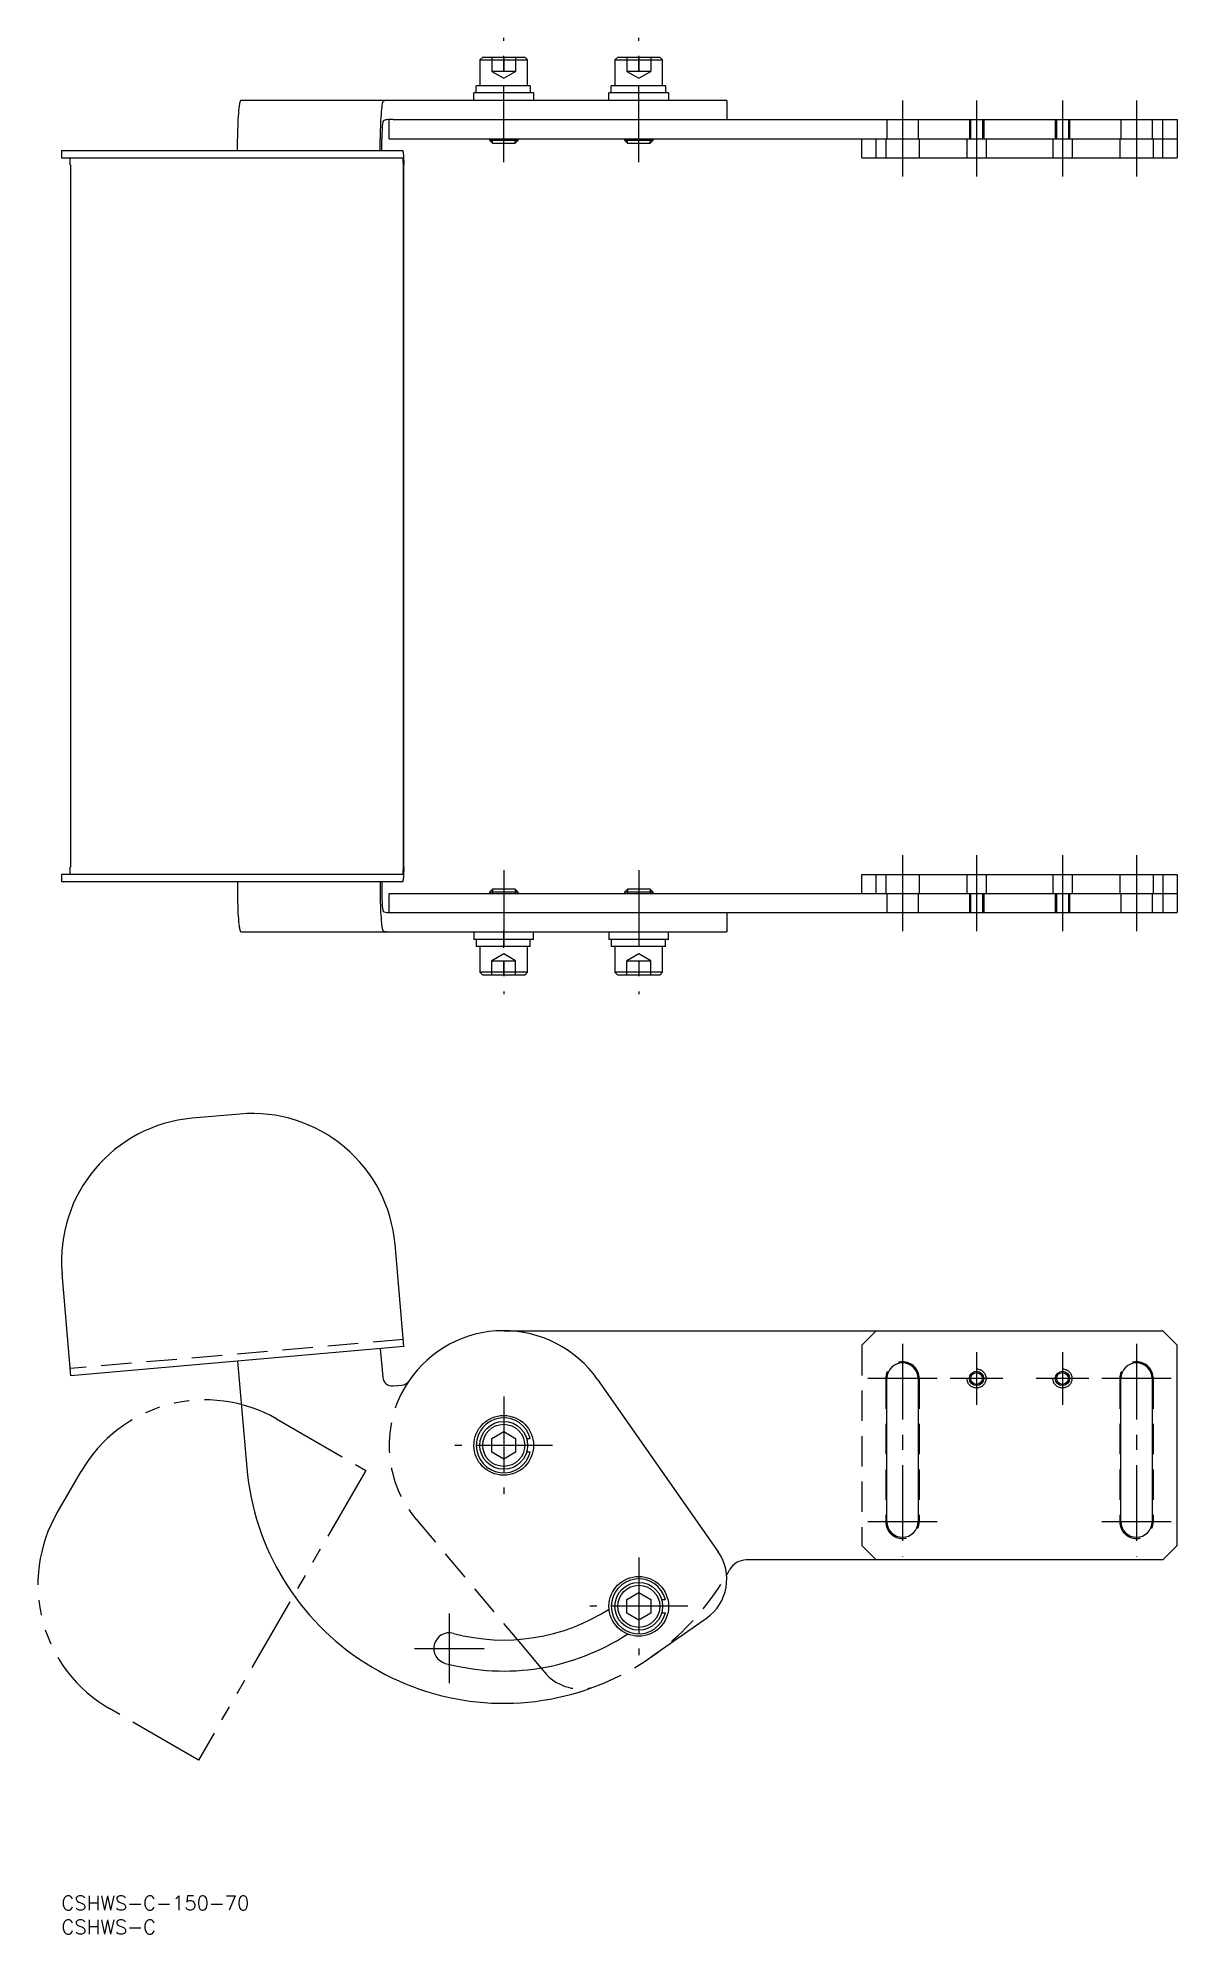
# Model space of a CAD drawing. Extents: x -5 to 234, y -8 to 389.
import ezdxf

# ---------------------------------------------------------------- set-up
doc = ezdxf.new("R2010")
doc.units = 0
doc.header["$LTSCALE"] = 0.5
for name, pattern in [('CENTER', [50.8, 31.75, -6.35, 6.35, -6.35]), ('DASHED', [19.05, 12.7, -6.35]), ('PHANTOM', [63.5, 31.75, -6.35, 6.35, -6.35, 6.35, -6.35])]:
    doc.linetypes.add(name, pattern=pattern)
doc.layers.get('0').update_dxf_attribs({"linetype": 'CONTINUOUS'})
doc.layers.add('CENTER', color=1, linetype='CENTER')
doc.styles.get("Standard").update_dxf_attribs({"font": 'txt.shx', "height": 6, "bigfont": 'bigfont.shx'})

# ---------------------------------------------------------------- blocks, each defined once
blk = doc.blocks.new('*U59')
at = {"color": 7, "linetype": 'CONTINUOUS'}
blk.add_text('CSHWS-C-150-70', height=3, dxfattribs=at).set_placement((0, -3))
blk = doc.blocks.new('*U60')
at = {"color": 7, "linetype": 'CONTINUOUS'}
blk.add_text('CSHWS-C', height=3, dxfattribs=at).set_placement((0, -8))

msp = doc.modelspace()

# ---------------------------------------------------------------- linework, layer by layer
at = {"color": 7, "linetype": 'CONTINUOUS'}
for p, q in [((88.2, 384.93), (87.6, 384.33)), ((87.6, 384.33), (87.6, 378.93)), ((87.6, 384.33), (97.6, 384.33)), ((88.2, 384.93), (97, 384.93)), ((97.6, 384.33), (97, 384.93)), ((97.6, 378.93), (97.6, 384.33)), ((116.48, 384.93), (115.88, 384.33)), ((115.88, 384.33), (115.88, 378.93)), ((115.88, 384.33), (125.88, 384.33)), ((116.48, 384.93), (125.28, 384.93)), ((125.88, 384.33), (125.28, 384.93)), ((125.88, 378.93), (125.88, 384.33)), ((86.35, 375.83), (86.35, 377.43)), ((98.85, 377.43), (86.35, 377.43)), ((86.85, 377.43), (86.85, 378.93)), ((98.17, 378.93), (86.85, 378.93)), ((98.17, 378.93), (98.17, 377.43)), ((98.85, 377.43), (98.85, 375.83)), ((114.63, 375.83), (114.63, 377.43)), ((127.13, 377.43), (114.63, 377.43)), ((115.13, 377.43), (115.13, 378.93)), ((126.45, 378.93), (115.13, 378.93)), ((126.45, 378.93), (126.45, 377.43)), ((127.13, 377.43), (127.13, 375.83)), ((139.31, 375.83), (37.55, 375.83)), ((139.31, 375.83), (139.31, 371.83)), ((68.6, 367.83), (68.6, 371.83)), ((69.43, 371.83), (233.6, 371.83)), ((230.6, 363.83), (230.6, 371.83)), ((233.6, 371.83), (233.6, 363.83)), ((0, 365.33), (71.46, 365.33)), ((0, 365.33), (0, 363.83)), ((36.85, 365.33), (36.85, 367.83)), ((66.74, 365.33), (66.74, 367.83)), ((67.09, 365.33), (67.09, 367.83)), ((68.6, 367.83), (233.6, 367.83)), ((89.6, 367.83), (89.6, 367.54)), ((89.6, 367.54), (90.22, 366.93)), ((89.6, 367.54), (95.6, 367.54)), ((90.22, 366.93), (94.99, 366.93)), ((94.99, 366.93), (95.6, 367.54)), ((95.6, 367.54), (95.6, 367.83)), ((117.88, 367.83), (117.88, 367.54)), ((117.88, 367.54), (118.5, 366.93)), ((117.88, 367.54), (123.88, 367.54)), ((118.5, 366.93), (123.27, 366.93)), ((123.27, 366.93), (123.88, 367.54)), ((123.88, 367.54), (123.88, 367.83)), ((167.6, 363.83), (167.6, 367.83)), ((170.6, 363.83), (170.6, 367.83)), ((0, 363.83), (71.46, 363.83)), ((1.86, 362.33), (1.86, 215.33)), ((71.59, 215.33), (71.59, 362.33)), ((71.72, 215.33), (71.72, 362.33)), ((167.6, 363.83), (233.6, 363.83)), ((71.46, 213.83), (0, 213.83)), ((0, 213.83), (0, 212.33)), ((0, 212.33), (71.46, 212.33)), ((36.85, 212.33), (36.85, 209.83)), ((66.74, 212.33), (66.74, 209.83)), ((67.09, 212.33), (67.09, 209.83)), ((90.22, 210.73), (89.6, 210.12)), ((94.99, 210.73), (90.22, 210.73)), ((95.6, 210.12), (94.99, 210.73)), ((118.5, 210.73), (117.88, 210.12)), ((123.27, 210.73), (118.5, 210.73)), ((123.88, 210.12), (123.27, 210.73)), ((167.6, 213.83), (233.6, 213.83)), ((167.6, 209.83), (167.6, 213.83)), ((170.6, 209.83), (170.6, 213.83)), ((230.6, 213.83), (230.6, 205.83)), ((233.6, 213.83), (233.6, 205.83)), ((68.6, 209.83), (233.6, 209.83)), ((68.6, 205.83), (68.6, 209.83)), ((89.6, 210.12), (89.6, 209.83)), ((95.6, 210.12), (89.6, 210.12)), ((95.6, 209.83), (95.6, 210.12)), ((117.88, 210.12), (117.88, 209.83)), ((123.88, 210.12), (117.88, 210.12)), ((123.88, 209.83), (123.88, 210.12)), ((69.43, 205.83), (233.6, 205.83)), ((139.31, 205.83), (139.31, 201.83)), ((37.55, 201.83), (139.31, 201.83)), ((86.35, 201.83), (86.35, 200.23)), ((98.85, 200.23), (86.35, 200.23)), ((86.85, 200.23), (86.85, 198.73)), ((98.17, 198.73), (86.85, 198.73)), ((87.6, 198.73), (87.6, 193.33)), ((97.6, 193.33), (97.6, 198.73)), ((98.17, 198.73), (98.17, 200.23)), ((98.85, 200.23), (98.85, 201.83)), ((114.63, 201.83), (114.63, 200.23)), ((127.13, 200.23), (114.63, 200.23)), ((115.13, 200.23), (115.13, 198.73)), ((126.45, 198.73), (115.13, 198.73)), ((115.88, 198.73), (115.88, 193.33)), ((125.88, 193.33), (125.88, 198.73)), ((126.45, 198.73), (126.45, 200.23)), ((127.13, 200.23), (127.13, 201.83)), ((87.6, 193.33), (88.2, 192.73)), ((97.6, 193.33), (87.6, 193.33)), ((97, 192.73), (88.2, 192.73)), ((97, 192.73), (97.6, 193.33)), ((115.88, 193.33), (116.48, 192.73)), ((125.88, 193.33), (115.88, 193.33)), ((125.28, 192.73), (116.48, 192.73)), ((125.28, 192.73), (125.88, 193.33)), ((37.31, 163.66), (27.35, 162.79)), ((71.72, 114.97), (69.85, 136.39)), ((1.99, 108.87), (0.11, 130.29)), ((92.6, 118.31), (230.6, 118.31)), ((230.6, 118.31), (233.6, 115.31)), ((233.6, 73.31), (233.6, 115.31)), ((71.72, 114.97), (1.99, 108.87)), ((36.85, 111.92), (38.81, 89.61)), ((66.74, 114.54), (67.26, 108.56)), ((112.26, 108.08), (137.5, 72.04)), ((172.85, 78.31), (172.85, 108.31)), ((179.35, 108.31), (179.35, 78.31)), ((221.85, 78.31), (221.85, 108.31)), ((228.35, 108.31), (228.35, 78.31)), ((69.43, 106.74), (71.25, 106.9)), ((90.1, 95.76), (92.6, 97.2)), ((90.1, 92.87), (90.1, 95.76)), ((92.6, 97.2), (95.1, 95.76)), ((95.1, 95.76), (95.1, 92.87)), ((97.39, 95.75), (98.17, 95.75)), ((92.6, 91.43), (90.1, 92.87)), ((95.1, 92.87), (92.6, 91.43)), ((98.17, 92.87), (97.39, 92.87)), ((233.6, 73.31), (230.6, 70.31)), ((230.6, 70.31), (143.4, 70.31)), ((118.38, 62.05), (120.88, 63.49)), ((118.38, 59.16), (118.38, 62.05)), ((120.88, 63.49), (123.38, 62.05)), ((123.38, 62.05), (123.38, 59.16)), ((125.67, 62.04), (126.45, 62.04)), ((120.88, 57.72), (118.38, 59.16)), ((123.38, 59.16), (120.88, 57.72)), ((123.57, 50.08), (135.04, 58.11)), ((126.45, 59.17), (125.67, 59.17)), ((95.39, 53.66), (100.38, 47.71))]:
    msp.add_line(p, q, dxfattribs=at)
at = {"color": 3, "linetype": 'DASHED'}
for p, q in [((90.1, 384.93), (90.1, 381.93)), ((90.1, 381.93), (92.6, 380.49)), ((95.1, 381.93), (90.1, 381.93)), ((92.6, 384.93), (92.6, 381.93)), ((92.6, 380.49), (95.1, 381.93)), ((95.1, 384.93), (95.1, 381.93)), ((118.38, 384.93), (118.38, 381.93)), ((118.38, 381.93), (120.88, 380.49)), ((123.38, 381.93), (118.38, 381.93)), ((120.88, 384.93), (120.88, 381.93)), ((120.88, 380.49), (123.38, 381.93)), ((123.38, 384.93), (123.38, 381.93)), ((172.85, 371.83), (172.85, 367.83)), ((179.35, 371.83), (179.35, 367.83)), ((190.1, 371.83), (190.1, 367.83)), ((190.37, 371.83), (190.37, 367.83)), ((192.83, 371.83), (192.83, 367.83)), ((193.1, 371.83), (193.1, 367.83)), ((208.1, 371.83), (208.1, 367.83)), ((208.37, 371.83), (208.37, 367.83)), ((210.83, 371.83), (210.83, 367.83)), ((211.1, 371.83), (211.1, 367.83)), ((221.85, 371.83), (221.85, 367.83)), ((228.35, 371.83), (228.35, 367.83)), ((172.6, 367.83), (172.6, 363.83)), ((179.6, 367.83), (179.6, 363.83)), ((189.6, 367.83), (189.6, 363.83)), ((193.6, 367.83), (193.6, 363.83)), ((207.6, 367.83), (207.6, 363.83)), ((211.6, 367.83), (211.6, 363.83)), ((221.6, 367.83), (221.6, 363.83)), ((228.6, 367.83), (228.6, 363.83)), ((172.6, 213.83), (172.6, 209.83)), ((179.6, 213.83), (179.6, 209.83)), ((189.6, 213.83), (189.6, 209.83)), ((193.6, 213.83), (193.6, 209.83)), ((207.6, 213.83), (207.6, 209.83)), ((211.6, 213.83), (211.6, 209.83)), ((221.6, 213.83), (221.6, 209.83)), ((228.6, 213.83), (228.6, 209.83)), ((172.85, 209.83), (172.85, 205.83)), ((179.35, 209.83), (179.35, 205.83)), ((190.1, 209.83), (190.1, 205.83)), ((190.37, 209.83), (190.37, 205.83)), ((192.83, 209.83), (192.83, 205.83)), ((193.1, 209.83), (193.1, 205.83)), ((208.1, 209.83), (208.1, 205.83)), ((208.37, 209.83), (208.37, 205.83)), ((210.83, 209.83), (210.83, 205.83)), ((211.1, 209.83), (211.1, 205.83)), ((221.85, 209.83), (221.85, 205.83)), ((228.35, 209.83), (228.35, 205.83)), ((92.6, 197.17), (90.1, 195.73)), ((90.1, 192.73), (90.1, 195.73)), ((90.1, 195.73), (95.1, 195.73)), ((95.1, 195.73), (92.6, 197.17)), ((92.6, 192.73), (92.6, 195.73)), ((95.1, 192.73), (95.1, 195.73)), ((120.88, 197.17), (118.38, 195.73)), ((118.38, 192.73), (118.38, 195.73)), ((118.38, 195.73), (123.38, 195.73)), ((123.38, 195.73), (120.88, 197.17)), ((123.38, 192.73), (123.38, 195.73)), ((71.59, 116.47), (1.86, 110.36)), ((167.6, 115.31), (170.6, 118.31)), ((167.6, 115.31), (167.6, 73.31)), ((172.6, 108.31), (172.6, 78.31)), ((179.6, 108.31), (179.6, 78.31)), ((221.6, 108.31), (221.6, 78.31)), ((228.6, 108.31), (228.6, 78.31)), ((74.22, 78.89), (95.39, 53.66)), ((167.6, 73.31), (170.6, 70.31)), ((100.38, 47.71), (101.55, 46.31))]:
    msp.add_line(p, q, dxfattribs=at)
at = {"color": 3, "linetype": 'CONTINUOUS'}
for p, q in [((90.22, 366.93), (90.22, 367.83)), ((94.99, 366.93), (94.99, 367.83)), ((118.5, 366.93), (118.5, 367.83)), ((123.27, 366.93), (123.27, 367.83)), ((90.22, 210.73), (90.22, 209.83)), ((94.99, 210.73), (94.99, 209.83)), ((118.5, 210.73), (118.5, 209.83)), ((123.27, 210.73), (123.27, 209.83))]:
    msp.add_line(p, q, dxfattribs=at)
at = {"color": 3, "linetype": 'PHANTOM'}
for p, q in [((45.04, 99.83), (63.7, 89.06)), ((-0.92, 80.18), (4.1, 88.83)), ((63.7, 89.06), (28.7, 28.44)), ((28.7, 28.44), (10.06, 39.2))]:
    msp.add_line(p, q, dxfattribs=at)
at = {"color": 3, "linetype": 'DASHED'}
for centre in [(191.6, 108.31), (209.6, 108.31)]:
    msp.add_circle(centre, 2, dxfattribs=at)
at = {"color": 3, "linetype": 'CONTINUOUS'}
for centre in [(191.6, 108.31), (209.6, 108.31)]:
    msp.add_circle(centre, 1.5, dxfattribs=at)
at = {"color": 7, "linetype": 'CONTINUOUS'}
for centre, radius in [((191.6, 108.31), 1.23), ((209.6, 108.31), 1.23), ((92.6, 94.31), 6.25), ((92.6, 94.31), 5), ((120.88, 60.61), 6.25), ((120.88, 60.61), 5)]:
    msp.add_circle(centre, radius, dxfattribs=at)
at = {"color": 7}
for centre in [(92.6, 94.31), (120.88, 60.61)]:
    msp.add_circle(centre, 4.4, dxfattribs=at)
at = {"color": 7, "linetype": 'CONTINUOUS'}
for centre, radius, start, end in [((73.84, 370.18), 36.92, 173.62, 177.3694), ((48.78, 372.97), 11.71, 170.941, 173.5654), ((46.74, 373.3), 9.65, 168.3092, 170.9521), ((40.2, 374.65), 2.97, 161.4817, 168.2525), ((38.29, 375.29), 0.957, 152.6629, 161.1952), ((37.76, 375.56), 0.364, 139.7028, 152.3401), ((37.6, 375.69), 0.157, 128.9014, 138.3075), ((37.57, 375.74), 0.0972, 113.3191, 129.2386), ((37.55, 375.76), 0.0649, 90.3127, 113.3043), ((121.46, 368.89), 54.7, 174.6123, 177.04), ((76.06, 373.26), 9.09, 165.277, 175.1751), ((67.5, 375.46), 0.266, 108.4637, 153.8502), ((68.06, 373.76), 2.05, 90.1632, 108.1817), ((69.22, 335.59), 40.24, 89.7042, 91.6664), ((118.08, 367.93), 81.22, 177.2143, 180.0717), ((148.85, 367.92), 82.11, 177.3478, 180.0619), ((95.63, 368.13), 28.55, 173.6361, 180.6023), ((67.74, 371.23), 0.478, 115.086, 172.5912), ((68.28, 369.83), 1.98, 93.6743, 112.0212), ((69.15, 352.16), 19.67, 89.1969, 92.9228), ((71.46, 365.3), 0.0272, 52.8934, 88.8001), ((71.41, 365.25), 0.101, 28.4927, 42.6238), ((71.45, 365.29), 0.046, 41.3632, 55.6368), ((71.12, 365.1), 0.427, 15.033, 27.9123), ((70.39, 364.86), 1.2, 9.9569, 16.6756), ((1.73, 363.81), 0.0148, 47.9449, 87.5515), ((1.71, 363.8), 0.0397, 31.9226, 49.2977), ((1.65, 363.76), 0.111, 19.5785, 32.815), ((1.43, 363.67), 0.353, 12.9339, 21.0707), ((0.81, 363.5), 0.992, 6.713, 14.3562), ((-0.97, 363.2), 2.8, 4.2469, 8.6422), ((-3.97, 362.85), 5.81, 2.3509, 5.4499), ((-13.38, 362.35), 15.23, 359.9289, 2.7853), ((71.46, 363.81), 0.0148, 47.9449, 87.5515), ((71.44, 363.8), 0.0397, 31.9226, 49.2977), ((71.38, 363.76), 0.111, 19.5785, 32.815), ((71.16, 363.67), 0.353, 12.9339, 21.0707), ((70.54, 363.5), 0.992, 6.713, 14.3562), ((68.76, 363.2), 2.8, 4.2469, 8.6422), ((65.76, 362.85), 5.81, 2.3509, 5.4499), ((69.68, 364.67), 1.93, 7.0046, 12.0366), ((56.36, 362.35), 15.23, 359.9289, 2.7853), ((48.41, 362.47), 23.32, 359.6601, 5.995), ((-3.97, 214.81), 5.81, 354.5501, 357.6491), ((-13.38, 215.31), 15.23, 357.2147, 0.0711), ((65.76, 214.81), 5.81, 354.5501, 357.6491), ((56.36, 215.31), 15.23, 357.2147, 0.0711), ((48.41, 215.19), 23.32, 354.005, 0.3399), ((1.73, 213.84), 0.0148, 272.4485, 312.0551), ((1.65, 213.9), 0.111, 327.185, 340.4215), ((1.71, 213.86), 0.0397, 310.7023, 328.0774), ((1.43, 213.99), 0.353, 338.9293, 347.0661), ((0.81, 214.16), 0.992, 345.6438, 353.287), ((-0.97, 214.46), 2.8, 351.3578, 355.7531), ((71.46, 213.84), 0.0148, 272.4485, 312.0551), ((71.46, 212.36), 0.0272, 271.1999, 307.1066), ((71.44, 213.86), 0.0397, 310.7023, 328.0774), ((71.38, 213.9), 0.111, 327.185, 340.4215), ((71.41, 212.41), 0.101, 317.3762, 331.5073), ((71.45, 212.37), 0.046, 304.3632, 318.6368), ((71.16, 213.99), 0.353, 338.9293, 347.0661), ((70.54, 214.16), 0.992, 345.6438, 353.287), ((71.12, 212.56), 0.427, 332.0877, 344.967), ((68.76, 214.46), 2.8, 351.3578, 355.7531), ((70.39, 212.8), 1.2, 343.3244, 350.0431), ((69.68, 212.99), 1.93, 347.9634, 352.9954), ((118.08, 209.73), 81.22, 179.9283, 182.7857), ((148.85, 209.74), 82.11, 179.9381, 182.6522), ((95.63, 209.53), 28.55, 179.3977, 186.3639), ((73.84, 207.48), 36.92, 182.6306, 186.38), ((48.78, 204.68), 11.71, 186.4346, 189.059), ((46.74, 204.36), 9.65, 189.0479, 191.6908), ((121.46, 208.77), 54.7, 182.96, 185.3877), ((76.06, 204.4), 9.1, 184.8255, 194.7213), ((67.74, 206.43), 0.478, 187.4088, 244.914), ((68.28, 207.83), 1.98, 247.9788, 266.3257), ((69.15, 225.49), 19.67, 267.0772, 270.8031), ((40.2, 203.01), 2.97, 191.7475, 198.5183), ((38.29, 202.37), 0.957, 198.8048, 207.3371), ((37.76, 202.1), 0.364, 207.6599, 220.2972), ((37.6, 201.97), 0.157, 221.6925, 231.0986), ((37.57, 201.92), 0.0972, 230.7614, 246.6809), ((37.55, 201.89), 0.0649, 246.6957, 269.6873), ((67.5, 202.2), 0.266, 206.1498, 251.5363), ((68.06, 203.9), 2.05, 251.8183, 269.8368), ((69.22, 242.07), 40.24, 268.3336, 270.2958), ((30, 132.9), 30, 95, 185), ((39.96, 133.77), 30, 5, 95), ((92.6, 94.31), 24, 35, 145.8931), ((176.1, 108.31), 3.25, 0, 180), ((225.1, 108.31), 3.25, 0, 180), ((69.26, 108.73), 2, 185, 275), ((71.07, 108.89), 2, 275, 325.8931), ((92.6, 94.31), 5.75, 14.4775, 345.5225), ((92.6, 94.31), 54, 185, 290.3302), ((176.1, 78.31), 3.25, 180, 0), ((225.1, 78.31), 3.25, 180, 0), ((129.31, 66.3), 10, 305, 35), ((92.6, 94.31), 54, 329.7973, 331.1343), ((143.4, 66.31), 4, 90, 151.1343), ((120.88, 60.61), 5.75, 14.4775, 345.5225), ((92.6, 94.31), 40.75, 255, 302.7716), ((81.21, 51.81), 3.25, 75, 255), ((92.6, 94.31), 47.25, 255, 303.2878)]:
    msp.add_arc(centre, radius, start, end, dxfattribs=at)
at = {"color": 3, "linetype": 'DASHED'}
for centre, radius, start, end in [((176.1, 108.31), 3.5, 0, 180), ((225.1, 108.31), 3.5, 0, 180), ((92.6, 94.31), 24, 145.8931, 220), ((176.1, 78.31), 3.5, 180, 0), ((225.1, 78.31), 3.5, 180, 0), ((92.6, 94.31), 54, 290.3302, 329.7973), ((108.69, 53.31), 10, 224.4418, 285.5038)]:
    msp.add_arc(centre, radius, start, end, dxfattribs=at)
at = {"color": 3, "linetype": 'PHANTOM'}
for centre, start, end in [((30.08, 73.83), 60, 150), ((25.06, 65.18), 149.8636, 240)]:
    msp.add_arc(centre, 30, start, end, dxfattribs=at)
at = {"layer": 'CENTER', "color": 1, "linetype": 'CENTER'}
for p, q in [((92.6, 362.93), (92.6, 388.93)), ((120.88, 362.93), (120.88, 388.93)), ((176.1, 375.83), (176.1, 359.83)), ((191.6, 375.83), (191.6, 359.83)), ((209.6, 375.83), (209.6, 359.83)), ((225.1, 375.83), (225.1, 359.83)), ((92.6, 214.73), (92.6, 188.73)), ((120.88, 214.73), (120.88, 188.73)), ((176.1, 217.83), (176.1, 201.83)), ((191.6, 217.83), (191.6, 201.83)), ((209.6, 217.83), (209.6, 201.83)), ((225.1, 217.83), (225.1, 201.83)), ((176.1, 115.56), (176.1, 71.06)), ((225.1, 115.56), (225.1, 71.06)), ((191.6, 113.81), (191.6, 102.81)), ((209.6, 113.81), (209.6, 102.81)), ((183.35, 108.31), (168.85, 108.31)), ((197.1, 108.31), (186.1, 108.31)), ((215.1, 108.31), (204.1, 108.31)), ((232.35, 108.31), (217.85, 108.31)), ((92.6, 104.56), (92.6, 84.06)), ((102.85, 94.31), (82.35, 94.31)), ((183.35, 78.31), (168.85, 78.31)), ((232.35, 78.31), (217.85, 78.31)), ((120.88, 70.86), (120.88, 50.36)), ((131.13, 60.61), (110.63, 60.61)), ((81.21, 59.11), (81.21, 44.51)), ((73.91, 51.81), (88.52, 51.81))]:
    msp.add_line(p, q, dxfattribs=at)
at = {"layer": 'CENTER'}
for p, q in [((92.6, 199.95), (92.6, 202.11)), ((92.6, 198.45), (92.6, 200.51))]:
    msp.add_line(p, q, dxfattribs=at)

# ---------------------------------------------------------------- block references
at = {"color": 7, "linetype": 'CONTINUOUS'}
for name in ['*U59', '*U60']:
    msp.add_blockref(name, (0, 0), dxfattribs=at)

doc.saveas('drawing.dxf')
